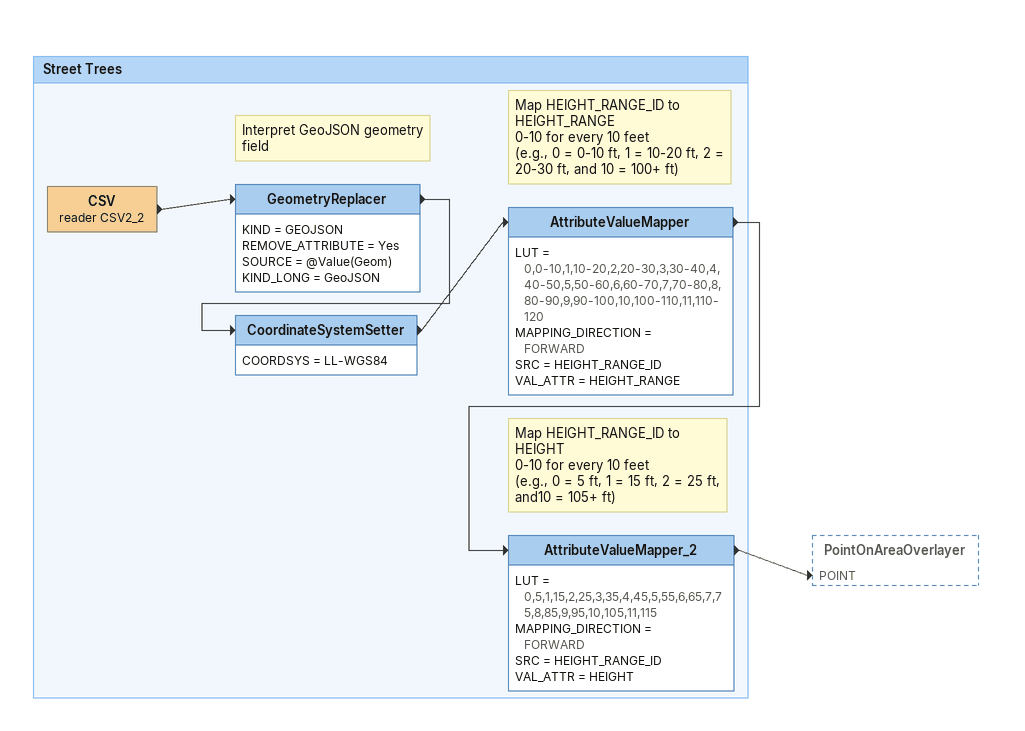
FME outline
Bookmark: Street Trees
CSV (reader CSV2_2)
    -> GeometryReplacer
Note: Interpret GeoJSON geometry field
GeometryReplacer
    KIND = GEOJSON
    REMOVE_ATTRIBUTE = Yes
    SOURCE = @Value(Geom)
    KIND_LONG = GeoJSON
    -> CoordinateSystemSetter
CoordinateSystemSetter
    COORDSYS = LL-WGS84
    -> AttributeValueMapper
Note: Map HEIGHT_RANGE_ID to HEIGHT_RANGE / 0-10 for every 10 feet / (e.g., 0 = 0-10 ft, 1 = 10-20 ft, 2 = 20-30 ft, and 10 = 100+ ft)
AttributeValueMapper
    LUT = 0,0-10,1,10-20,2,20-30,3,30-40,4,40-50,5,50-60,6,60-70,7,70-80,8,80-90,9,90-100,10,100-110,11,110-120
    MAPPING_DIRECTION = FORWARD
    SRC = HEIGHT_RANGE_ID
    VAL_ATTR = HEIGHT_RANGE
    -> AttributeValueMapper_2
Note: Map HEIGHT_RANGE_ID to HEIGHT / 0-10 for every 10 feet / (e.g., 0 = 5 ft, 1 = 15 ft, 2 = 25 ft, and10 = 105+ ft)
AttributeValueMapper_2
    LUT = 0,5,1,15,2,25,3,35,4,45,5,55,6,65,7,75,8,85,9,95,10,105,11,115
    MAPPING_DIRECTION = FORWARD
    SRC = HEIGHT_RANGE_ID
    VAL_ATTR = HEIGHT
    -> PointOnAreaOverlayer [POINT]
